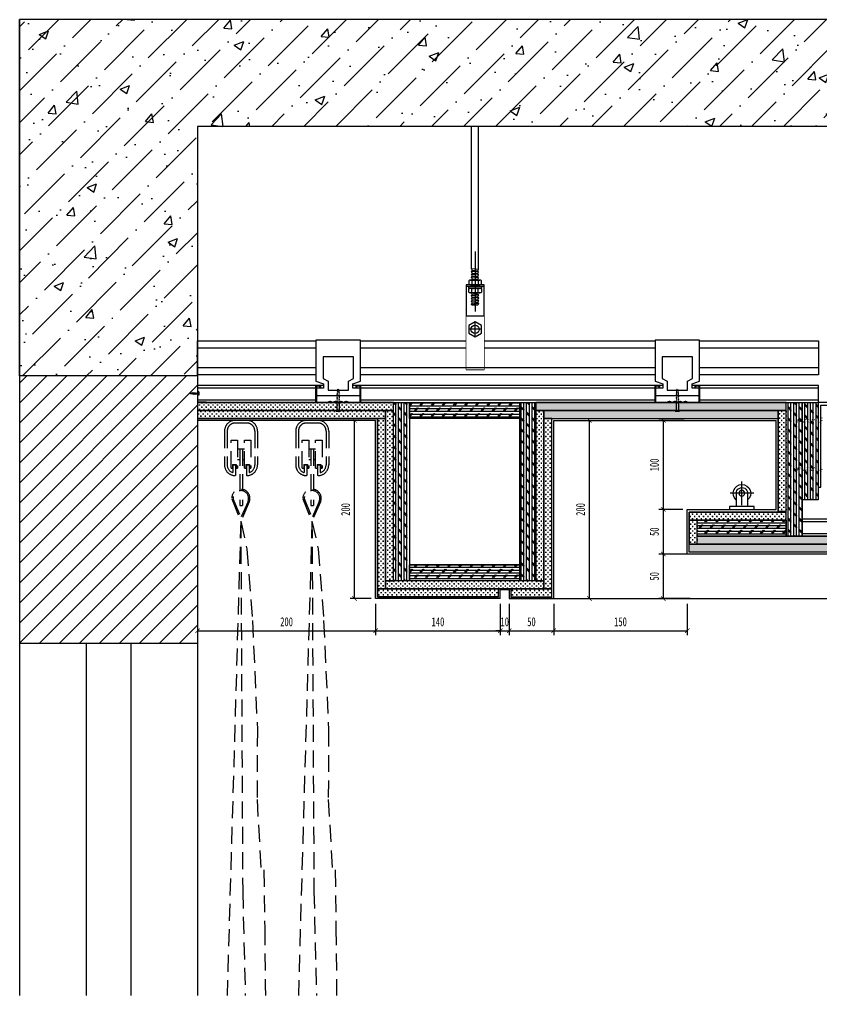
# Model space of a CAD drawing. Header units: millimetres. Extents: x 413534 to 445094, y -245300 to -235817.
# Drawn here: x 424399 to 425300, y -238680 to -237585 of the extents above; entities that cross this region are included whole.
import ezdxf

# ---------------------------------------------------------------- set-up
doc = ezdxf.new("R2010")
doc.units = ezdxf.units.MM
doc.header["$LTSCALE"] = 150
doc.header["$MEASUREMENT"] = 0
for name, pattern in [('ACAD_ISO07W100', [3, 0, -3]), ('CENTER', [50.8, 31.75, -6.35, 6.35, -6.35]), ('CENTER2', [28.575, 19.05, -3.175, 3.175, -3.175]), ('DASH', [0.35, 0.25, -0.1]), ('DASHED', [19.05, 12.7, -6.35])]:
    doc.linetypes.add(name, pattern=pattern)
doc.layers.get('Defpoints').update_dxf_attribs({"color": 6})
for name, color, linetype in [('D-节点填充', 250, 'Continuous'), ('D-造型细线', 146, 'Continuous'), ('E-楼板、墙体', 6, 'Continuous'), ('E-立面活动家具', 22, 'DASHED'), ('E-立面造型线', 3, 'Continuous'), ('E-顶面轮廓线', 4, 'Continuous')]:
    doc.layers.add(name, color=color, linetype=linetype)
doc.styles.add('DIM', font='', dxfattribs={"width": 0.7})
doc.styles.get('DIM').set_extended_font_data('SimSun')
doc.dimstyles.new('5', dxfattribs={"dimscale": 5, "dimtxt": 2, "dimasz": 1, "dimexe": 1, "dimexo": 1, "dimgap": 1, "dimtad": 1, "dimdec": 0, "dimzin": 0, "dimdsep": 46, "dimtxsty": 'DIM', "dimblk": 'ARCHTICK', "dimcen": 0, "dimclrd": 5, "dimclre": 5, "dimclrt": 35, "dimadec": 0, "dimazin": 0, "dimtfac": 0.5, "dimtdec": 0, "dimtix": 1, "dimtmove": 2, "dimatfit": 2, "dimldrblk": 'A', "dimfxl": 0, "dimtolj": 1, "dimtzin": 0, "dimlwd": -1, "dimlwe": -1, "dimarcsym": 0})

# ---------------------------------------------------------------- blocks, each defined once
blk = doc.blocks.new('*U34')
blk.add_lwpolyline([(0, 0), (697.3, 0), (697.3, 19), (0, 19)], close=True)
at = {"color": 251, "linetype": 'DASH', "ltscale": 25}
for points in [[(697.3, 16), (0, 16)], [(0, 3), (697.3, 3)]]:
    blk.add_lwpolyline(points, dxfattribs=at)
blk = doc.blocks.new('*U35')
at = {"color": 251, "linetype": 'DASH', "ltscale": 25}
for p, q in [((0, 30), (697.5, 30)), ((0, 8), (697.5, 8))]:
    blk.add_line(p, q, dxfattribs=at)
blk.add_lwpolyline([(0, 38), (697.5, 38), (697.5, 0), (0, 0)], close=True)
blk = doc.blocks.new('*U4')
at = {"layer": 'D-节点填充'}
h = blk.add_hatch(dxfattribs=at)
h.set_pattern_fill('CROSS,_O', color=256, scale=10)
h.set_pattern_definition([(0, (363.3426, 412.277), (2.5, 2.5), [1.25, -3.75]), (90, (363.9676, 411.652), (-2.5, 2.5), [1.25, -3.75])])
h.paths.add_polyline_path([(0, 9), (0, 0), (220, 0), (220, 9)])
blk.add_lwpolyline([(0, 9), (0, 0), (220, 0), (220, 9)], close=True)
blk = doc.blocks.new('*U5')
at = {"layer": 'D-节点填充'}
h = blk.add_hatch(dxfattribs=at)
h.set_pattern_fill('CROSS,_O', color=256, scale=10)
h.set_pattern_definition([(0, (354.3426, 412.277), (2.5, 2.5), [1.25, -3.75]), (90, (354.9676, 411.652), (-2.5, 2.5), [1.25, -3.75])])
h.paths.add_polyline_path([(0, 9), (0, 0), (211, 0), (211, 9)])
blk.add_lwpolyline([(0, 9), (0, 0), (211, 0), (211, 9)], close=True)
blk = doc.blocks.new('*U6')
at = {"layer": 'D-节点填充'}
h = blk.add_hatch(dxfattribs=at)
h.set_pattern_fill('CROSS,_O', color=256, scale=10)
h.set_pattern_definition([(0, (334.3464, 412.277), (2.5, 2.5), [1.25, -3.75]), (90, (334.9714, 411.652), (-2.5, 2.5), [1.25, -3.75])])
h.paths.add_polyline_path([(0, 9), (0, 0), (191, 0), (191, 9)])
blk.add_lwpolyline([(0, 9), (0, 0), (191, 0), (191, 9)], close=True)
blk = doc.blocks.new('LIGHT-A')
at = {"color": 146, "linetype": 'CENTER2'}
for p, q in [((17.3, 6.1), (17.3, 39.4)), ((0.6, 22.7), (33.9, 22.7))]:
    blk.add_line(p, q, dxfattribs=at)
at = {"color": 146}
for p, q in [((9.3, 22.7), (9.3, 4.2)), ((25.3, 22.8), (25.3, 4.2))]:
    blk.add_line(p, q, dxfattribs=at)
at = {"color": 44}
blk.add_lwpolyline([(34.7, 0), (0, 0), (0, 4.2), (34.7, 4.2)], close=True, dxfattribs=at)
blk.add_circle((17.3, 22.7), 4, dxfattribs=at)
blk.add_arc((17.3, 22.7), 12.3, 310.6978, 229.3019, dxfattribs=at)
at = {"color": 146}
blk.add_arc((17.3, 22.7), 8, 359.8237, 180, dxfattribs=at)
blk = doc.blocks.new('*U8')
at = {"layer": 'D-节点填充'}
h = blk.add_hatch(dxfattribs=at)
h.set_pattern_fill('CROSS,_O', color=256, scale=10)
h.set_pattern_definition([(0, (321.348, 412.277), (2.5, 2.5), [1.25, -3.75]), (90, (321.973, 411.652), (-2.5, 2.5), [1.25, -3.75])])
h.paths.add_polyline_path([(0, 9), (0, 0), (178, 0), (178, 9)])
blk.add_lwpolyline([(0, 9), (0, 0), (178, 0), (178, 9)], close=True)
blk = doc.blocks.new('*U9')
at = {"layer": 'D-节点填充'}
h = blk.add_hatch(dxfattribs=at)
h.set_pattern_fill('CROSS,_O', color=256, scale=10)
h.set_pattern_definition([(0, (279.348, 412.277), (2.5, 2.5), [1.25, -3.75]), (90, (279.973, 411.652), (-2.5, 2.5), [1.25, -3.75])])
h.paths.add_polyline_path([(0, 9), (0, 0), (136, 0), (136, 9)])
blk.add_lwpolyline([(0, 9), (0, 0), (136, 0), (136, 9)], close=True)
blk = doc.blocks.new('*U10')
at = {"layer": 'D-节点填充'}
h = blk.add_hatch(dxfattribs=at)
h.set_pattern_fill('CROSS,_O', color=256, scale=10)
h.set_pattern_definition([(0, (189.3464, 412.277), (2.5, 2.5), [1.25, -3.75]), (90, (189.9714, 411.652), (-2.5, 2.5), [1.25, -3.75])])
h.paths.add_polyline_path([(0, 9), (0, 0), (46, 0), (46, 9)])
blk.add_lwpolyline([(0, 9), (0, 0), (46, 0), (46, 9)], close=True)
blk = doc.blocks.new('*U11')
at = {"layer": 'D-节点填充'}
h = blk.add_hatch(dxfattribs=at)
h.set_pattern_fill('CROSS,_O', color=256, scale=10)
h.set_pattern_definition([(0, (406.3464, 412.277), (2.5, 2.5), [1.25, -3.75]), (90, (406.9714, 411.652), (-2.5, 2.5), [1.25, -3.75])])
h.paths.add_polyline_path([(0, 9), (0, 0), (263, 0), (263, 9)])
blk.add_lwpolyline([(0, 9), (0, 0), (263, 0), (263, 9)], close=True)
blk = doc.blocks.new('*U12')
at = {"layer": 'D-节点填充'}
h = blk.add_hatch(dxfattribs=at)
h.set_pattern_fill('CROSS,_O', color=256, scale=10)
h.set_pattern_definition([(0, (424.3464, 412.277), (2.5, 2.5), [1.25, -3.75]), (90, (424.9714, 411.652), (-2.5, 2.5), [1.25, -3.75])])
h.paths.add_polyline_path([(0, 9), (0, 0), (281, 0), (281, 9)])
blk.add_lwpolyline([(0, 9), (0, 0), (281, 0), (281, 9)], close=True)
blk = doc.blocks.new('*U13')
at = {"layer": 'D-节点填充'}
h = blk.add_hatch(dxfattribs=at)
h.set_pattern_fill('CROSS,_O', color=256, scale=10)
h.set_pattern_definition([(0, (256.3464, 412.277), (2.5, 2.5), [1.25, -3.75]), (90, (256.9714, 411.652), (-2.5, 2.5), [1.25, -3.75])])
h.paths.add_polyline_path([(0, 9), (0, 0), (113, 0), (113, 9)])
blk.add_lwpolyline([(0, 9), (0, 0), (113, 0), (113, 9)], close=True)
blk = doc.blocks.new('*U14')
at = {"layer": 'D-节点填充'}
h = blk.add_hatch(dxfattribs=at)
h.set_pattern_fill('CROSS,_O', color=256, scale=10)
h.set_pattern_definition([(0, (252.3464, 412.277), (2.5, 2.5), [1.25, -3.75]), (90, (252.9714, 411.652), (-2.5, 2.5), [1.25, -3.75])])
h.paths.add_polyline_path([(0, 9), (0, 0), (109, 0), (109, 9)])
blk.add_lwpolyline([(0, 9), (0, 0), (109, 0), (109, 9)], close=True)
blk = doc.blocks.new('*U15')
at = {"layer": 'D-节点填充'}
h = blk.add_hatch(dxfattribs=at)
h.set_pattern_fill('CROSS,_O', color=256, scale=10)
h.set_pattern_definition([(0, (170.3464, 412.277), (2.5, 2.5), [1.25, -3.75]), (90, (170.9714, 411.652), (-2.5, 2.5), [1.25, -3.75])])
h.paths.add_polyline_path([(0, 9), (0, 0), (27, 0), (27, 9)])
blk.add_lwpolyline([(0, 9), (0, 0), (27, 0), (27, 9)], close=True)
blk = doc.blocks.new('*U16')
at = {"layer": 'D-节点填充'}
h = blk.add_hatch(dxfattribs=at)
h.set_pattern_fill('CROSS,_O', color=256, scale=10)
h.set_pattern_definition([(0, (990.746, 412.277), (2.5, 2.5), [1.25, -3.75]), (90, (991.371, 411.652), (-2.5, 2.5), [1.25, -3.75])])
h.paths.add_polyline_path([(0, 9), (0, 0), (847.4, 0), (847.4, 9)])
blk.add_lwpolyline([(0, 9), (0, 0), (847.4, 0), (847.4, 9)], close=True)
blk = doc.blocks.new('*U17')
at = {"layer": 'D-节点填充'}
h = blk.add_hatch(dxfattribs=at)
h.set_pattern_fill('CROSS,_O', color=256, scale=10)
h.set_pattern_definition([(0, (981.6973, 412.277), (2.5, 2.5), [1.25, -3.75]), (90, (982.3223, 411.652), (-2.5, 2.5), [1.25, -3.75])])
h.paths.add_polyline_path([(0, 9), (0, 0), (838.4, 0), (838.4, 9)])
blk.add_lwpolyline([(0, 9), (0, 0), (838.4, 0), (838.4, 9)], close=True)
blk = doc.blocks.new('*U26')
at = {"layer": 'D-节点填充'}
h = blk.add_hatch(dxfattribs=at)
h.set_pattern_fill('CORK', color=256, scale=25)
h.set_pattern_definition([(360, (-4.772, 9), (8e-16, 3.125), []), (135, (-3.2095, 7.4375), (-6.25, -6.25), [4.4194, -4.4194]), (135, (-2.428, 7.4375), (-6.25, -6.25), [4.4194, -4.4194]), (135, (-1.647, 7.4375), (-6.25, -6.25), [4.4194, -4.4194])])
h.paths.add_polyline_path([(0, 18), (0, 0), (100, 0), (100, 18)])
blk.add_lwpolyline([(0, 18), (0, 0), (100, 0), (100, 18)], close=True)
blk = doc.blocks.new('*U27')
at = {"layer": 'D-节点填充'}
h = blk.add_hatch(dxfattribs=at)
h.set_pattern_fill('CORK', color=256, scale=25)
h.set_pattern_definition([(360, (44.9782, 9), (8e-16, 3.125), []), (135, (46.541, 7.4375), (-6.25, -6.25), [4.4194, -4.4194]), (135, (47.322, 7.4375), (-6.25, -6.25), [4.4194, -4.4194]), (135, (48.103, 7.4375), (-6.25, -6.25), [4.4194, -4.4194])])
h.paths.add_polyline_path([(0, 18), (0, 0), (149.8, 0), (149.8, 18)])
blk.add_lwpolyline([(0, 18), (0, 0), (149.8, 0), (149.8, 18)], close=True)
blk = doc.blocks.new('*U20')
at = {"linetype": 'ACAD_ISO07W100', "ltscale": 0.3}
for p, q in [((-25.5, 113), (-25.5, 288.5)), ((-17.5, 112.2), (-17.5, 288.5))]:
    blk.add_line(p, q, dxfattribs=at)
at = {"color": 251, "linetype": 'CENTER', "ltscale": 3}
blk.add_line((-21.5, 132.4), (-21.5, 64.8), dxfattribs=at)
for p, q in [((-17.5, 112.2), (-25.5, 113)), ((-24.7, 111.3), (-25.5, 113)), ((-25.5, 109.8), (-24.7, 111.3)), ((-17.5, 109), (-25.5, 109.8)), ((-24.7, 108.1), (-25.5, 109.8)), ((-24.7, 111.3), (-18.3, 110.7)), ((-18.3, 110.7), (-17.5, 112.2)), ((-17.5, 109), (-18.3, 110.7)), ((-28.7, 99.6), (-28.7, 95.6)), ((-26.9, 100.2), (-16.1, 100.2)), ((-25.5, 106.6), (-24.7, 108.1)), ((-17.5, 105.8), (-25.5, 106.6)), ((-24.7, 104.9), (-25.5, 106.6)), ((-25.5, 103.4), (-24.7, 104.9)), ((-17.5, 102.6), (-25.5, 103.4)), ((-24.7, 101.7), (-25.5, 103.4)), ((-25.5, 100.2), (-24.7, 101.7)), ((-25.1, 99.6), (-25.1, 95.6)), ((-24.7, 108.1), (-18.3, 107.5)), ((-24.7, 104.9), (-18.3, 104.3)), ((-24.7, 101.7), (-18.3, 101.1)), ((-18.3, 107.5), (-17.5, 109)), ((-17.5, 105.8), (-18.3, 107.5)), ((-18.3, 104.3), (-17.5, 105.8)), ((-17.5, 102.6), (-18.3, 104.3)), ((-18.3, 101.1), (-17.5, 102.6)), ((-17.9, 100.2), (-18.3, 101.1)), ((-17.9, 99.6), (-17.9, 95.6)), ((-14.3, 95.6), (-14.3, 99.6)), ((-30.7, 90), (-30.7, 92)), ((-12.3, 90), (-30.7, 90)), ((-28.7, 85.4), (-28.7, 89.4)), ((-26.8, 95), (-24.9, 95)), ((-25.1, 85.4), (-25.1, 89.4)), ((-24.9, 95), (-18.1, 95)), ((-18.1, 95), (-16.2, 95)), ((-17.9, 85.4), (-17.9, 89.4)), ((-14.3, 89.4), (-14.3, 85.4)), ((-12.3, 92), (-12.3, 90)), ((-26.9, 84.8), (-16.1, 84.8)), ((-25.5, 84.8), (-24.7, 83.3)), ((-24.7, 83.3), (-25.5, 81.6)), ((-17.5, 82.4), (-25.5, 81.6)), ((-25.5, 81.6), (-24.7, 80.1)), ((-24.7, 80.1), (-25.5, 78.4)), ((-17.5, 79.2), (-25.5, 78.4)), ((-25.5, 78.4), (-24.7, 76.9)), ((-24.7, 76.9), (-25.5, 75.2)), ((-24.7, 83.3), (-18.3, 83.9)), ((-24.7, 80.1), (-18.3, 80.7)), ((-24.7, 76.9), (-18.3, 77.5)), ((-17.9, 84.8), (-18.3, 83.9)), ((-18.3, 83.9), (-17.5, 82.4)), ((-17.5, 82.4), (-18.3, 80.7)), ((-18.3, 80.7), (-17.5, 79.2)), ((-17.5, 79.2), (-18.3, 77.5)), ((-18.3, 77.5), (-17.5, 76)), ((-17.5, 76), (-25.5, 75.2)), ((-25.5, 75.2), (-24.7, 73.7)), ((-24.7, 73.7), (-25.5, 72)), ((-17.5, 72.8), (-25.5, 72)), ((-25, 71), (-25.5, 72)), ((-18.1, 71), (-25, 71)), ((-24.7, 73.7), (-18.3, 74.3)), ((-18.3, 71.3), (-21.1, 71)), ((-17.5, 76), (-18.3, 74.3)), ((-18.3, 74.3), (-17.5, 72.8)), ((-18.3, 71.3), (-17.5, 72.8)), ((-18.3, 71.3), (-18.1, 71))]:
    blk.add_line(p, q)
blk.add_lwpolyline([(-3, 0), (-3, 92), (-40, 92), (-40, 95), (0, 95), (0, 0)], close=True)
at = {"color": 251, "linetype": 'ACAD_ISO07W100', "ltscale": 0.1}
for points in [[(-4, 75.2), (-4, 75.2), (-4, 73.8), (-4, 73.8), (-4, 71.1), (-2.1, 72.8), (5.2, 72.8), (5.2, 73), (6.4, 73.1), (6.8, 72.6), (7.6, 73), (8.8, 73.2), (9.1, 72.7), (10, 73.1), (11.1, 73.3), (11.5, 72.7), (12.3, 73.2), (13.5, 73.4), (13.9, 72.8), (14.7, 73.3), (15.9, 73.5), (16.3, 72.9), (17.1, 73.4), (18.3, 73.6), (18.7, 73), (19.5, 73.5), (20.7, 73.7), (21.1, 73.1), (21.9, 73.6), (23.1, 73.8), (23.4, 73.2), (24.2, 73.7), (26.7, 74.5), (25, 75.4), (24.6, 75.9), (23.8, 75.4), (22.7, 75.5), (22.3, 76), (21.5, 75.4), (20.4, 75.6), (20, 76), (19.2, 75.5), (18.1, 75.6), (17.7, 76.1), (16.9, 75.6), (15.8, 75.7), (15.4, 76.2), (14.6, 75.6), (13.5, 75.8), (13.1, 76.2), (12.2, 75.7), (11.2, 75.8), (10.8, 76.3), (9.9, 75.8), (8.9, 75.9), (8.5, 76.4), (7.6, 75.8), (6.6, 76.1), (5.4, 75.6), (4.4, 76.1), (-2.1, 76.1), (-4, 77.8)], [(-4, 21.2), (-4, 21.2), (-4, 19.8), (-4, 19.8), (-4, 17.2), (-2.1, 18.8), (5.2, 18.8), (5.2, 19), (6.4, 19.1), (6.8, 18.6), (7.6, 19.1), (8.8, 19.2), (9.1, 18.7), (10, 19.2), (11.1, 19.3), (11.5, 18.8), (12.3, 19.3), (13.5, 19.4), (13.9, 18.9), (14.7, 19.4), (15.9, 19.5), (16.3, 19), (17.1, 19.4), (18.3, 19.6), (18.7, 19.1), (19.5, 19.5), (20.7, 19.7), (21.1, 19.2), (21.9, 19.6), (23.1, 19.8), (23.4, 19.2), (24.2, 19.7), (26.7, 20.5), (25, 21.5), (24.6, 21.9), (23.8, 21.4), (22.7, 21.5), (22.3, 22), (21.5, 21.5), (20.4, 21.6), (20, 22.1), (19.2, 21.5), (18.1, 21.7), (17.7, 22.1), (16.9, 21.6), (15.8, 21.7), (15.4, 22.2), (14.6, 21.7), (13.5, 21.8), (13.1, 22.3), (12.2, 21.7), (11.2, 21.9), (10.8, 22.3), (9.9, 21.8), (8.9, 21.9), (8.5, 22.4), (7.6, 21.9), (6.6, 22.1), (5.4, 21.6), (4.4, 22.2), (-2.1, 22.2), (-4, 23.8)]]:
    blk.add_lwpolyline(points, close=True, dxfattribs=at)
for centre, radius, start, end in [((-26.9, 97.3), 2.91, 51.7885, 128.2115), ((-21.5, 89.5), 10.7, 70.3471, 109.6529), ((-16.1, 97.3), 2.91, 51.7885, 128.2115), ((-26.9, 97.9), 2.91, 231.7885, 308.2115), ((-26.9, 87.1), 2.91, 51.7885, 128.2115), ((-21.5, 105.7), 10.7, 250.3471, 289.6529), ((-21.5, 79.3), 10.7, 70.3471, 109.6529), ((-16.1, 97.9), 2.91, 231.7885, 308.2115), ((-16.1, 87.1), 2.91, 51.7885, 128.2115), ((-26.9, 87.7), 2.91, 231.7885, 308.2115), ((-21.5, 95.5), 10.7, 250.3471, 289.6529), ((-16.1, 87.7), 2.91, 231.7885, 308.2115)]:
    blk.add_arc(centre, radius, start, end)
blk = doc.blocks.new('*U28')
at = {"layer": 'D-节点填充'}
h = blk.add_hatch(dxfattribs=at)
h.set_pattern_fill('CORK', color=256, scale=25)
h.set_pattern_definition([(360, (4.3915, 9), (8e-16, 3.125), []), (135, (5.954, 7.4375), (-6.25, -6.25), [4.4194, -4.4194]), (135, (6.735, 7.4375), (-6.25, -6.25), [4.4194, -4.4194]), (135, (7.5165, 7.4375), (-6.25, -6.25), [4.4194, -4.4194])])
h.paths.add_polyline_path([(0, 18), (0, 0), (109.2, 0), (109.2, 18)])
blk.add_lwpolyline([(0, 18), (0, 0), (109.2, 0), (109.2, 18)], close=True)
blk = doc.blocks.new('*U30')
blk.add_lwpolyline([(0, 0), (720, 0), (720, 19), (0, 19)], close=True)
at = {"color": 251, "linetype": 'DASH', "ltscale": 25}
for points in [[(720, 16), (0, 16)], [(0, 3), (720, 3)]]:
    blk.add_lwpolyline(points, dxfattribs=at)
blk = doc.blocks.new('*U32')
at = {"layer": 'D-节点填充'}
h = blk.add_hatch(dxfattribs=at)
h.set_pattern_fill('CORK', color=256, scale=25)
h.set_pattern_definition([(360, (95.228, 9), (8e-16, 3.125), []), (135, (96.7905, 7.4375), (-6.25, -6.25), [4.4194, -4.4194]), (135, (97.572, 7.4375), (-6.25, -6.25), [4.4194, -4.4194]), (135, (98.353, 7.4375), (-6.25, -6.25), [4.4194, -4.4194])])
h.paths.add_polyline_path([(0, 18), (0, 0), (200, 0), (200, 18)])
blk.add_lwpolyline([(0, 18), (0, 0), (200, 0), (200, 18)], close=True)
blk = doc.blocks.new('*U33')
at = {"layer": 'D-节点填充'}
h = blk.add_hatch(dxfattribs=at)
h.set_pattern_fill('CORK', color=256, scale=25)
h.set_pattern_definition([(360, (19.2297, 9), (8e-16, 3.125), []), (135, (20.792, 7.4375), (-6.25, -6.25), [4.4194, -4.4194]), (135, (21.5735, 7.4375), (-6.25, -6.25), [4.4194, -4.4194]), (135, (22.355, 7.4375), (-6.25, -6.25), [4.4194, -4.4194])])
h.paths.add_polyline_path([(0, 18), (0, 0), (124, 0), (124, 18)])
blk.add_lwpolyline([(0, 18), (0, 0), (124, 0), (124, 18)], close=True)
blk = doc.blocks.new('A$C2A732D7B')
blk.add_wipeout([(25, 10), (25, 29), (20, 29), (20, 26), (16.5, 26), (16.5, 31), (25, 34), (25, 80), (-25, 80), (-25, 34), (-16.5, 31), (-16.5, 26), (-20, 26), (-20, 29), (-25, 29), (-25, 10), (-12, 10), (-9, 11), (-6, 10), (-3, 11), (0, 10), (3, 11), (6, 10), (9, 11), (12, 10)])
for points in [[(-25, 80), (-25, 34), (-16.5, 31), (-16.5, 26), (-24.5, 26), (-24.5, 18), (24.5, 18), (24.5, 26), (16.5, 26), (16.5, 31), (25, 34), (25, 80)], [(20.5, 26), (20, 26), (20, 29), (25, 29), (25, 10), (12, 10), (9, 11), (6, 10), (3, 11), (0, 10), (-3, 11), (-6, 10), (-9, 11), (-12, 10), (-25, 10), (-25, 29), (-20, 29), (-20, 26), (-20.5, 26), (-20.5, 28.5), (-24.5, 28.5), (-24.5, 10.5), (-12.1, 10.5), (-9, 11.5), (-6, 10.5), (-3, 11.5), (0, 10.5), (3, 11.5), (6, 10.5), (9, 11.5), (12.1, 10.5), (24.5, 10.5), (24.5, 28.5), (20.5, 28.5)]]:
    blk.add_lwpolyline(points, close=True)
at = {"color": 251}
blk.add_lwpolyline([(-17, 61.3), (-17, 36.9), (-11.5, 33.9), (-11.5, 24), (11.5, 24), (11.5, 33.9), (17, 36.9), (17, 61.3)], close=True, dxfattribs=at)
at = {"color": 251, "ltscale": 0.1}
blk.add_lwpolyline([(-1.2, 17.5), (-0.7, 18.4), (-1.1, 19.1), (-0.7, 20), (-0.9, 20.6), (-0.6, 21.5), (-0.8, 22.2), (-0.5, 23), (-0.7, 23.7), (0, 25), (0.6, 24.2), (0.5, 23.4), (0.7, 22.7), (0.6, 21.9), (0.9, 21.3), (0.7, 20.5), (1, 19.9), (0.7, 19), (1.2, 18.3), (0.8, 17.3), (1.2, 16.7), (0.9, 15.7), (1.2, 15), (0.8, 14), (1.2, 13.3), (0.8, 12.4), (1.2, 11.7), (0.8, 10.7), (1.2, 10), (0.8, 9.1), (1.2, 8.3), (1.2, 1.4), (2.5, 0), (-2.5, 0), (-1.2, 1.4), (-1.2, 9.1), (-1.2, 9.1), (-0.8, 10.1), (-1.2, 10.8), (-0.8, 11.8), (-1.2, 12.5), (-0.8, 13.4), (-1.2, 14.1), (-0.8, 15.1), (-1.2, 15.8), (-0.7, 16.8)], close=True, dxfattribs=at)
blk = doc.blocks.new('*U36')
at = {"ltscale": 0.3}
for p, q in [((-4, 111), (-4, 270.6)), ((4, 110.2), (4, 270.6))]:
    blk.add_line(p, q, dxfattribs=at)
for p, q in [((4, 110.2), (-4, 111)), ((4, 107), (-4, 107.8)), ((4, 103.8), (-4, 104.6)), ((4, 100.6), (-4, 101.4)), ((-3.2, 109.3), (3.2, 108.7)), ((-3.2, 106.1), (3.2, 105.5)), ((-3.2, 102.9), (3.2, 102.3)), ((-3.2, 99.7), (3.2, 99.1)), ((10, 91), (-10, 91)), ((-3.6, 97.6), (-3.6, 93.6)), ((-3.6, 84.4), (-3.6, 88.4)), ((3.6, 97.6), (3.6, 93.6)), ((3.6, 84.4), (3.6, 88.4)), ((4, 81.4), (-4, 80.6)), ((4, 78.2), (-4, 77.4)), ((-3.2, 82.3), (3.2, 82.9)), ((-3.2, 79.1), (3.2, 79.7)), ((4, 75), (-4, 74.2)), ((4, 71.8), (-4, 71)), ((3.2, 70), (-3.5, 70)), ((-3.2, 75.9), (3.2, 76.5)), ((-3.2, 72.7), (3.2, 73.3))]:
    blk.add_line(p, q)
for points in [[(-4, 98.2), (-3.2, 99.7), (-4, 101.4), (-3.2, 102.9), (-4, 104.6), (-3.2, 106.1), (-4, 107.8), (-3.2, 109.3), (-4, 111)], [(3.6, 98.2), (3.2, 99.1), (4, 100.6), (3.2, 102.3), (4, 103.8), (3.2, 105.5), (4, 107), (3.2, 108.7), (4, 110.2)], [(7.2, 91), (7.2, 89), (-7.2, 89), (-7.2, 91)], [(-3.5, 70), (-4, 71), (-3.2, 72.7), (-4, 74.2), (-3.2, 75.9), (-4, 77.4), (-3.2, 79.1), (-4, 80.6), (-3.2, 82.3), (-4, 83.8)], [(3.6, 83.8), (3.2, 82.9), (4, 81.4), (3.2, 79.7), (4, 78.2), (3.2, 76.5), (4, 75), (3.2, 73.3), (4, 71.8), (3.2, 70)]]:
    blk.add_lwpolyline(points)
blk.add_lwpolyline([(10, -2), (10, 93), (-10, 93), (-10, -2)], close=True)
for points in [[(3.6, 98.2), (-4, 98.2), (-5.4, 98.2, 0.22641), (-7.2, 97.5), (-7.2, 93.7, 0.193582), (-5.3, 93), (-3.4, 93), (3.4, 93), (5.3, 93, 0.201578), (7.2, 93.7), (7.2, 97.5, 0.203722), (5.4, 98.2)], [(3.6, 83.8), (-4, 83.8), (-5.4, 83.8, -0.22641), (-7.2, 84.5), (-7.2, 88.3, -0.193582), (-5.3, 89), (-3.4, 89), (3.4, 89), (5.3, 89, -0.201578), (7.2, 88.3), (7.2, 84.5, -0.203722), (5.4, 83.8)]]:
    blk.add_lwpolyline(points, format="xyb", close=True)
for points in [[(-5.3, 98.2, -0.219294), (-3.6, 97.6, -0.173205), (3.6, 97.6, -0.102242), (5.3, 98.2)], [(-5.3, 93, 0.219294), (-3.6, 93.6, 0.173205), (3.6, 93.6, 0.102242), (5.3, 93)], [(-5.3, 89, -0.219294), (-3.6, 88.4, -0.173205), (3.6, 88.4, -0.102242), (5.3, 89)], [(-5.3, 83.8, 0.219294), (-3.6, 84.4, 0.173205), (3.6, 84.4, 0.102242), (5.3, 83.8)]]:
    blk.add_lwpolyline(points, format="xyb")
blk.add_wipeout([(-10, 58), (10, 58), (10, -2), (-10, -2)])
at = {"color": 251, "linetype": 'CENTER', "ltscale": 3}
for p, q in [((0, 130.4), (0, 62.8)), ((0, 35.6), (0, 50.4)), ((7.4, 43), (-7.4, 43))]:
    blk.add_line(p, q, dxfattribs=at)
blk.add_line((-10, 58), (10, 58))
at = {"color": 251, "linetype": 'DASH', "ltscale": 15}
blk.add_line((-10, 0), (10, 0), dxfattribs=at)
blk.add_lwpolyline([(0, 51.3), (-7.2, 47.1), (-7.2, 38.8), (0, 34.6), (7.2, 38.8), (7.2, 47.1)], close=True)
blk.add_circle((0, 42.9), 4.62)
blk = doc.blocks.new('QBLOCK2009062415473686')
at = {"color": 251}
for p, q in [((-1.7, 1.6), (-1.4, 1.8)), ((-1.7, 1.6), (-1.4, 1.8)), ((-1.7, 1.6), (-1.4, 1.4)), ((-1.7, 1.6), (-1.4, 1.4)), ((-1.5, 3.5), (-1.2, 3.7)), ((-1.5, 3.5), (-1.2, 3.3)), ((-1.4, 1.4), (1.3, 2.3)), ((-1.4, -0.7), (1.3, 0.2)), ((-1.2, 3.3), (1, 4)), ((-1.1, 5.5), (-0.9, 5.7)), ((-1.1, 5.5), (-0.9, 5.3)), ((-1, 2.6), (-0.9, 3.4)), ((-1, 1.8), (-1, 2.6)), ((-1, -0.2), (-1, 1.5)), ((-0.9, 5.3), (0.7, 5.8)), ((-0.8, 3.8), (-0.6, 5.4)), ((-0.7, 7.5), (-0.5, 7.7)), ((-0.7, 7.5), (-0.5, 7.3)), ((-0.6, 5.8), (-0.4, 7.3)), ((-0.5, 7.3), (0.4, 7.6)), ((-0.3, 7.7), (-0.1, 9.8)), ((0.2, 7.9), (-0.1, 9.8)), ((0.4, 6.1), (0.2, 7.5)), ((0.7, 7.7), (0.4, 8)), ((0.7, 7.7), (0.4, 7.6)), ((0.6, 4.3), (0.4, 5.7)), ((1, 5.9), (0.7, 6.2)), ((1, 5.9), (0.7, 5.8)), ((0.8, 2.6), (0.7, 3.9)), ((0.8, 2.6), (0.8, 2.4)), ((0.8, 2.1), (0.8, 0.5)), ((0.8, 0.1), (0.8, -1.6)), ((1.3, 4.2), (1, 4.4)), ((1.3, 4.2), (1, 4)), ((1.5, 2.4), (1.3, 2.7)), ((1.5, 2.4), (1.3, 2.7)), ((1.5, 2.4), (1.3, 2.3)), ((1.5, 2.4), (1.3, 2.3)), ((1.5, 0.3), (1.3, 0.6)), ((1.5, 0.3), (1.3, 0.2)), ((-3.4, -9.8), (-3.4, -9)), ((3.4, -9), (-3.4, -9)), ((3.4, -9.8), (-3.4, -9.8)), ((-1.7, -0.5), (-1.4, -0.3)), ((-1.7, -0.5), (-1.4, -0.7)), ((-1.7, -2.5), (-1.4, -2.4)), ((-1.7, -2.5), (-1.4, -2.4)), ((-1.7, -2.5), (-1.4, -2.8)), ((-1.7, -2.5), (-1.4, -2.8)), ((-1.7, -4.6), (-1.4, -4.5)), ((-1.7, -4.6), (-1.4, -4.9)), ((-1.4, -2.8), (1.3, -1.9)), ((-1.4, -2.8), (1.3, -1.9)), ((-1.4, -4.9), (1.3, -4)), ((-1, -2.2), (-1, -0.6)), ((-1, -4.3), (-1, -2.6)), ((-0.9, -5.4), (-1, -4.7)), ((0.8, -1.4), (0.8, -1.6)), ((0.8, -2), (0.8, -3.7)), ((0.8, -4.1), (0.9, -5.4)), ((1.5, -1.7), (1.3, -1.5)), ((1.5, -1.7), (1.3, -1.5)), ((1.5, -1.7), (1.3, -1.9)), ((1.5, -1.7), (1.3, -1.9)), ((1.5, -3.8), (1.3, -3.6)), ((1.5, -3.8), (1.3, -4)), ((3.4, -9.8), (3.4, -9))]:
    blk.add_line(p, q, dxfattribs=at)
for centre, start, end in [((-4.8, -5.3), 291.3837, 359.0609), ((4.8, -5.3), 180.9392, 248.6164)]:
    blk.add_arc(centre, 3.94, start, end, dxfattribs=at)
blk = doc.blocks.new('_ARCHTICK')
at = {"color": 0, "linetype": 'ByBlock', "const_width": 0.15}
blk.add_lwpolyline([(-0.5, -0.5), (0.5, 0.5)], dxfattribs=at)
blk = doc.blocks.new('*D55')
at = {"color": 5}
for p, q in [((424598.8, -238240.5), (424598.8, -238275.5)), ((424798.8, -238240.5), (424798.8, -238275.5)), ((424598.8, -238270.5), (424798.8, -238270.5))]:
    blk.add_line(p, q, dxfattribs=at)
at = {"layer": 'Defpoints', "color": 0}
for p in [(424598.8, -238183, 0), (424798.8, -238183), (424798.8, -238270.5)]:
    blk.add_point(p, dxfattribs=at)
at = {"color": 5, "xscale": 5, "yscale": 5, "zscale": 5, "rotation": 180}
blk.add_blockref('_ARCHTICK', (424598.8, -238270.5), dxfattribs=at)
at = {"color": 5, "xscale": 5, "yscale": 5, "zscale": 5}
blk.add_blockref('_ARCHTICK', (424798.8, -238270.5), dxfattribs=at)
at = {"color": 35, "insert": (424698.8, -238260.5), "char_height": 10, "attachment_point": 5, "style": 'DIM'}
blk.add_mtext('\\A1;200', dxfattribs=at)
blk = doc.blocks.new('A')
at = {"color": 1}
for p, q in [((-0.37, 0), (-2.13, 0)), ((-1.44, 1.15), (-1.09, 1.44)), ((-1.44, 1.15), (-0.37, 0)), ((-1.44, -1.15), (-0.37, 0)), ((-1.09, 1.44), (0, 0)), ((-1.09, -1.44), (0, 0)), ((-1.44, -1.15), (-1.09, -1.44))]:
    blk.add_line(p, q, dxfattribs=at)
for points in [[(-1.44, 1.15), (-1.09, 1.44), (-0.37, 0), (0, 0)], [(-1.44, -1.15), (-1.09, -1.44), (-0.37, 0), (0, 0)]]:
    blk.add_solid(points, dxfattribs=at)
blk = doc.blocks.new('*D56')
at = {"color": 5}
for p, q in [((424798.8, -238240.5), (424798.8, -238275.5)), ((424938.8, -238240.5), (424938.8, -238275.5)), ((424798.8, -238270.5), (424938.8, -238270.5))]:
    blk.add_line(p, q, dxfattribs=at)
at = {"layer": 'Defpoints', "color": 0}
for p in [(424798.8, -238183), (424938.8, -238234.4), (424938.8, -238270.5)]:
    blk.add_point(p, dxfattribs=at)
at = {"color": 5, "xscale": 5, "yscale": 5, "zscale": 5, "rotation": 180}
blk.add_blockref('_ARCHTICK', (424798.8, -238270.5), dxfattribs=at)
at = {"color": 5, "xscale": 5, "yscale": 5, "zscale": 5}
blk.add_blockref('_ARCHTICK', (424938.8, -238270.5), dxfattribs=at)
at = {"color": 35, "insert": (424868.8, -238260.5), "char_height": 10, "attachment_point": 5, "style": 'DIM'}
blk.add_mtext('\\A1;140', dxfattribs=at)
blk = doc.blocks.new('*D57')
at = {"color": 5}
for p, q in [((424938.8, -238240.5), (424938.8, -238275.5)), ((424948.8, -238240.5), (424948.8, -238275.5)), ((424938.8, -238270.5), (424933.8, -238270.5)), ((424938.8, -238270.5), (424948.8, -238270.5)), ((424948.8, -238270.5), (424953.8, -238270.5))]:
    blk.add_line(p, q, dxfattribs=at)
at = {"layer": 'Defpoints', "color": 0}
for p in [(424938.8, -238234.4), (424948.8, -238234.4), (424948.8, -238270.5)]:
    blk.add_point(p, dxfattribs=at)
at = {"color": 5, "xscale": 5, "yscale": 5, "zscale": 5}
blk.add_blockref('_ARCHTICK', (424938.8, -238270.5), dxfattribs=at)
at = {"color": 5, "xscale": 5, "yscale": 5, "zscale": 5, "rotation": 180}
blk.add_blockref('_ARCHTICK', (424948.8, -238270.5), dxfattribs=at)
at = {"color": 35, "insert": (424943.8, -238260.5), "char_height": 10, "attachment_point": 5, "style": 'DIM'}
blk.add_mtext('\\A1;10', dxfattribs=at)
blk = doc.blocks.new('*D58')
at = {"color": 5}
for p, q in [((424948.8, -238240.5), (424948.8, -238275.5)), ((424998.8, -238240.5), (424998.8, -238275.5)), ((424948.8, -238270.5), (424998.8, -238270.5))]:
    blk.add_line(p, q, dxfattribs=at)
at = {"layer": 'Defpoints', "color": 0}
for p in [(424948.8, -238234.4), (424998.8, -238234.4), (424998.8, -238270.5)]:
    blk.add_point(p, dxfattribs=at)
at = {"color": 5, "xscale": 5, "yscale": 5, "zscale": 5, "rotation": 180}
blk.add_blockref('_ARCHTICK', (424948.8, -238270.5), dxfattribs=at)
at = {"color": 5, "xscale": 5, "yscale": 5, "zscale": 5}
blk.add_blockref('_ARCHTICK', (424998.8, -238270.5), dxfattribs=at)
at = {"color": 35, "insert": (424973.8, -238260.5), "char_height": 10, "attachment_point": 5, "style": 'DIM'}
blk.add_mtext('\\A1;50', dxfattribs=at)
blk = doc.blocks.new('*D59')
at = {"color": 5}
for p, q in [((424998.8, -238240.5), (424998.8, -238275.5)), ((425148.8, -238240.5), (425148.8, -238275.5)), ((424998.8, -238270.5), (425148.8, -238270.5))]:
    blk.add_line(p, q, dxfattribs=at)
at = {"layer": 'Defpoints', "color": 0}
for p in [(425148.8, -238184.4, 0), (424998.8, -238234.4), (425148.8, -238270.5)]:
    blk.add_point(p, dxfattribs=at)
at = {"color": 5, "xscale": 5, "yscale": 5, "zscale": 5, "rotation": 180}
blk.add_blockref('_ARCHTICK', (424998.8, -238270.5), dxfattribs=at)
at = {"color": 5, "xscale": 5, "yscale": 5, "zscale": 5}
blk.add_blockref('_ARCHTICK', (425148.8, -238270.5), dxfattribs=at)
at = {"color": 35, "insert": (425073.8, -238260.5), "char_height": 10, "attachment_point": 5, "style": 'DIM'}
blk.add_mtext('\\A1;150', dxfattribs=at)
blk = doc.blocks.new('*D60')
at = {"color": 5}
for p, q in [((424793.8, -238034.4), (424770.1, -238034.4)), ((424775.1, -238234.4), (424775.1, -238034.4)), ((424793.8, -238234.4), (424770.1, -238234.4))]:
    blk.add_line(p, q, dxfattribs=at)
at = {"layer": 'Defpoints', "color": 0}
for p in [(424775.1, -238034.4), (424798.8, -238034.4), (424798.8, -238234.4)]:
    blk.add_point(p, dxfattribs=at)
at = {"color": 5, "xscale": 5, "yscale": 5, "zscale": 5}
for p, rotation in [((424775.1, -238034.4), 90), ((424775.1, -238234.4), 270)]:
    blk.add_blockref('_ARCHTICK', p, dxfattribs=dict(at, rotation=rotation))
at = {"color": 35, "insert": (424765.1, -238134.4), "char_height": 10, "attachment_point": 5, "rotation": 90, "style": 'DIM'}
blk.add_mtext('\\A1;200', dxfattribs=at)
blk = doc.blocks.new('*D61')
at = {"color": 5}
for p, q in [((425008.9, -238034.4), (425043.9, -238034.4)), ((425038.9, -238234.4), (425038.9, -238034.4)), ((425008.9, -238234.4), (425043.9, -238234.4))]:
    blk.add_line(p, q, dxfattribs=at)
at = {"layer": 'Defpoints', "color": 0}
for p in [(424998.8, -238034.4, 0), (425038.9, -238034.4), (424998.8, -238234.4)]:
    blk.add_point(p, dxfattribs=at)
at = {"color": 5, "xscale": 5, "yscale": 5, "zscale": 5}
for p, rotation in [((425038.9, -238034.4), 90), ((425038.9, -238234.4), 270)]:
    blk.add_blockref('_ARCHTICK', p, dxfattribs=dict(at, rotation=rotation))
at = {"color": 35, "insert": (425028.9, -238134.4), "char_height": 10, "attachment_point": 5, "rotation": 90, "style": 'DIM'}
blk.add_mtext('\\A1;200', dxfattribs=at)
blk = doc.blocks.new('*D62')
at = {"color": 5}
for p, q in [((425151.9, -238184.4), (425116.9, -238184.4)), ((425121.9, -238234.4), (425121.9, -238184.4)), ((425151.9, -238234.4), (425116.9, -238234.4))]:
    blk.add_line(p, q, dxfattribs=at)
at = {"layer": 'Defpoints', "color": 0}
for p in [(425121.9, -238184.4), (425178.4, -238184.4), (425178.4, -238234.4, 0)]:
    blk.add_point(p, dxfattribs=at)
at = {"color": 5, "xscale": 5, "yscale": 5, "zscale": 5}
for p, rotation in [((425121.9, -238184.4), 90), ((425121.9, -238234.4), 270)]:
    blk.add_blockref('_ARCHTICK', p, dxfattribs=dict(at, rotation=rotation))
at = {"color": 35, "insert": (425111.9, -238209.4), "char_height": 10, "attachment_point": 5, "rotation": 90, "style": 'DIM'}
blk.add_mtext('\\A1;50', dxfattribs=at)
blk = doc.blocks.new('*D63')
at = {"color": 5}
for p, q in [((425143.8, -238134.4), (425116.9, -238134.4)), ((425121.9, -238184.4), (425121.9, -238134.4)), ((425151.9, -238184.4), (425116.9, -238184.4))]:
    blk.add_line(p, q, dxfattribs=at)
at = {"layer": 'Defpoints', "color": 0}
for p in [(425121.9, -238134.4), (425148.8, -238134.4, 0), (425178.4, -238184.4)]:
    blk.add_point(p, dxfattribs=at)
at = {"color": 5, "xscale": 5, "yscale": 5, "zscale": 5}
for p, rotation in [((425121.9, -238134.4), 90), ((425121.9, -238184.4), 270)]:
    blk.add_blockref('_ARCHTICK', p, dxfattribs=dict(at, rotation=rotation))
at = {"color": 35, "insert": (425111.9, -238159.4), "char_height": 10, "attachment_point": 5, "rotation": 90, "style": 'DIM'}
blk.add_mtext('\\A1;50', dxfattribs=at)
blk = doc.blocks.new('*D64')
at = {"color": 5}
for p, q in [((425145.4, -238034.4), (425116.9, -238034.4)), ((425121.9, -238134.4), (425121.9, -238034.4)), ((425143.8, -238134.4), (425116.9, -238134.4))]:
    blk.add_line(p, q, dxfattribs=at)
at = {"layer": 'Defpoints', "color": 0}
for p in [(425121.9, -238034.4), (425150.4, -238034.4, 0), (425148.8, -238134.4, 0)]:
    blk.add_point(p, dxfattribs=at)
at = {"color": 5, "xscale": 5, "yscale": 5, "zscale": 5}
for p, rotation in [((425121.9, -238034.4), 90), ((425121.9, -238134.4), 270)]:
    blk.add_blockref('_ARCHTICK', p, dxfattribs=dict(at, rotation=rotation))
at = {"color": 35, "insert": (425111.9, -238084.4), "char_height": 10, "attachment_point": 5, "rotation": 90, "style": 'DIM'}
blk.add_mtext('\\A1;100', dxfattribs=at)

msp = doc.modelspace()

# ---------------------------------------------------------------- hatches: boundary and pattern name
at = {"layer": 'D-节点填充'}
h = msp.add_hatch(dxfattribs=at)
h.set_pattern_fill('ANSI36', color=256, scale=8, style=0)
h.set_pattern_definition([(45, (424166.298, -238004.892), (13.4704, 49.3914), [63.5, -12.7, 0, -12.7])])
h.paths.add_polyline_path([(425998.8, -237704.6), (425998.8, -237584.6), (424398.8, -237584.6), (424398.8, -237644.5), (424398.8, -237668.4), (424398.8, -237984.6), (424598.8, -237984.6), (424598.8, -237704.6)])
h = msp.add_hatch(dxfattribs=at)
h.set_pattern_fill('AR-CONC', color=256, scale=0.6, style=0)
h.set_pattern_definition([(50, (424166.3, -238004.89), (109.311, -9.5635), [11.43, -125.73]), (355, (424166.3, -238004.89), (-21.146, 114.634), [9.144, -100.584]), (100.451, (424175.41, -238005.69), (88.1655, 105.07), [9.714, -106.854]), (46.184, (424166.3, -237974.41), (162.647, -25.225), [17.145, -188.595]), (96.636, (424179.85, -237976.51), (142.443, 148.455), [14.571, -160.281]), (351.184, (424166.3, -237974.41), (142.443, 148.455), [13.716, -150.876]), (21, (424181.54, -237982.03), (90.969, -61.3593), [11.43, -125.73]), (326, (424181.54, -237982.03), (37.081, 110.513), [9.144, -100.584]), (71.4514, (424189.12, -237987.14), (128.05, 49.154), [9.714, -106.854]), (37.5, (424166.3, -238004.89), (1.8532, 50.733), [0, -99.3648, 0, -102.108, 0, -100.965]), (7.5, (424166.3, -238004.89), (40.0918, 60.1083), [0, -58.2168, 0, -97.0788, 0, -38.481]), (327.5, (424132.313, -238004.89), (81.3544, -3.43725), [0, -38.1, 0, -118.872, 0, -157.734]), (317.5, (424117.07, -238004.89), (88.8775, 15.256), [0, -49.53, 0, -78.9432, 0, -112.014])])
h.paths.add_polyline_path([(425998.8, -237704.6), (425998.8, -237584.6), (424398.8, -237584.6), (424398.8, -237644.5), (424398.8, -237668.4), (424398.8, -237984.6), (424598.8, -237984.6), (424598.8, -237704.6)])
at = {"layer": 'D-节点填充', "ltscale": 0.15}
h = msp.add_hatch(dxfattribs=at)
h.set_pattern_fill('ANSI31', color=256, scale=5, style=0)
h.set_pattern_definition([(45, (424398.84, -238284.555), (-11.2253, 11.2253), [])])
h.paths.add_polyline_path([(424598.8, -237984.6), (424598.8, -238284.6), (424398.8, -238284.6), (424398.8, -237984.6)])

# ---------------------------------------------------------------- linework, layer by layer
at = {"layer": 'D-造型细线'}
for p, q in [((424978.8, -238214.4, 0), (424978.8, -238014.4, 0)), ((424978.8, -238014.4, 0), (425259.8, -238014.4, 0)), ((425259.8, -238145.4, 0), (425259.8, -238014.4, 0)), ((424978.8, -238023.4, 0), (425259.8, -238023.4, 0)), ((424987.8, -238223.4, 0), (424987.8, -238023.4, 0)), ((425250.8, -238136.4, 0), (425250.8, -238023.4, 0)), ((424987.8, -238032.4, 0), (425250.8, -238032.4, 0)), ((424996.8, -238232.4, 0), (424996.8, -238032.4, 0)), ((425150.8, -238182.4, 0), (425150.8, -238137.4)), ((425150.8, -238137.4), (425259.8, -238137.4)), ((425151.2, -238146.4, 0), (425260.2, -238146.4, 0)), ((425159.8, -238173.4, 0), (425159.8, -238146.4)), ((425998.8, -238164.4), (425159.8, -238164.4)), ((425998.8, -238173.4), (425150.8, -238173.4)), ((425998.8, -238182.4), (425150.8, -238182.4)), ((424987.8, -238214.4, 0), (424809.8, -238214.4, 0)), ((424996.8, -238223.4, 0), (424800.8, -238223.4, 0)), ((424950.8, -238223.4, 0), (424950.8, -238232.4, 0)), ((424936.8, -238232.4), (424800.8, -238232.4)), ((424950.8, -238232.4, 0), (424996.8, -238232.4, 0))]:
    msp.add_line(p, q, dxfattribs=at)
at = {"layer": 'D-造型细线', "color": 8, "const_width": 1, "elevation": 0}
msp.add_lwpolyline([(424608.7, -237994.7), (424598.7, -237994.7), (424598.7, -238013.7), (424608.7, -238013.7)], dxfattribs=at)
at = {"layer": 'D-造型细线'}
for points in [[(424818.8, -238214.4), (424818.8, -238014.4), (424598.8, -238014.4)], [(424809.8, -238223.4), (424809.8, -238023.4), (424598.8, -238023.4)], [(424800.8, -238232.4), (424800.8, -238032.4), (424598.8, -238032.4)]]:
    msp.add_lwpolyline(points, dxfattribs=at)
at = {"layer": 'D-造型细线', "elevation": 0}
msp.add_lwpolyline([(424936.8, -238232.4), (424936.8, -238223.4)], dxfattribs=at)
at = {"layer": 'E-楼板、墙体'}
for p, q in [((425998.8, -237584.6, 0), (424398.8, -237584.6, 0)), ((424398.8, -237584.6, 0), (424398.8, -238284.6, 0)), ((425998.8, -237704.6), (424598.8, -237704.6)), ((424598.8, -237704.6, 0), (424598.8, -238284.6, 0)), ((424398.8, -238284.6, 0), (424598.8, -238284.6, 0))]:
    msp.add_line(p, q, dxfattribs=at)
at = {"layer": 'E-楼板、墙体', "elevation": 0}
msp.add_lwpolyline([(424598.8, -237704.6), (424598.8, -237984.6), (424398.8, -237984.6), (424398.8, -237584.6)], dxfattribs=at)
at = {"layer": 'E-立面活动家具', "color": 251, "linetype": 'DASHED', "ltscale": 0.01}
for p, q in [((424654.1, -238034.4), (424641.1, -238034.4)), ((424654.1, -238037.4), (424641.1, -238037.4)), ((424734.1, -238034.4), (424721.1, -238034.4)), ((424734.1, -238037.4), (424721.1, -238037.4)), ((424629.1, -238046.4), (424629.1, -238084.4)), ((424632.1, -238046.4), (424632.1, -238084.4)), ((424663.1, -238046.4), (424663.1, -238084.4)), ((424666.1, -238046.4), (424666.1, -238084.4)), ((424709.1, -238046.4), (424709.1, -238084.4)), ((424712.1, -238046.4), (424712.1, -238084.4)), ((424743.1, -238046.4), (424743.1, -238084.4)), ((424746.1, -238046.4), (424746.1, -238084.4)), ((424636.4, -238088.2), (424636.4, -238056.5)), ((424636.4, -238056.5), (424643.8, -238056.5)), ((424643.8, -238056.5), (424643.8, -238088.2)), ((424651.4, -238088.2), (424651.4, -238056.5)), ((424651.4, -238056.5), (424658.8, -238056.5)), ((424658.8, -238056.5), (424658.8, -238088.2)), ((424716.4, -238088.2), (424716.4, -238056.5)), ((424716.4, -238056.5), (424723.8, -238056.5)), ((424723.8, -238056.5), (424723.8, -238088.2)), ((424731.4, -238088.2), (424731.4, -238056.5)), ((424731.4, -238056.5), (424738.8, -238056.5)), ((424738.8, -238056.5), (424738.8, -238088.2)), ((424643.8, -238066.3), (424651.4, -238066.3)), ((424646.1, -238066.3), (424646.1, -238129.9)), ((424649.1, -238066.3), (424649.1, -238129.9)), ((424723.8, -238066.3), (424731.4, -238066.3)), ((424726.1, -238066.3), (424726.1, -238129.9)), ((424729.1, -238066.3), (424729.1, -238129.9)), ((424638, -238083.9), (424638, -238088.2)), ((424638, -238083.9), (424642.3, -238083.9)), ((424638.6, -238084.4), (424638.6, -238093.1)), ((424638.6, -238084.4), (424641.6, -238084.4)), ((424641.6, -238084.4), (424641.6, -238096.4)), ((424642.3, -238083.9), (424642.3, -238088.2)), ((424643.8, -238078.3), (424646.1, -238078.3)), ((424649.1, -238078.3), (424651.4, -238078.3)), ((424653, -238083.9), (424653, -238088.2)), ((424653, -238083.9), (424657.3, -238083.9)), ((424653.6, -238084.4), (424653.6, -238096.4)), ((424653.6, -238084.4), (424656.6, -238084.4)), ((424656.6, -238084.4), (424656.6, -238093.1)), ((424657.3, -238083.9), (424657.3, -238088.2)), ((424718, -238083.9), (424718, -238088.2)), ((424718, -238083.9), (424722.3, -238083.9)), ((424718.6, -238084.4), (424718.6, -238093.1)), ((424718.6, -238084.4), (424721.6, -238084.4)), ((424721.6, -238084.4), (424721.6, -238096.4)), ((424722.3, -238083.9), (424722.3, -238088.2)), ((424723.8, -238078.3), (424726.1, -238078.3)), ((424729.1, -238078.3), (424731.4, -238078.3)), ((424733, -238083.9), (424733, -238088.2)), ((424733, -238083.9), (424737.3, -238083.9)), ((424733.6, -238084.4), (424733.6, -238096.4)), ((424733.6, -238084.4), (424736.6, -238084.4)), ((424736.6, -238084.4), (424736.6, -238093.1)), ((424737.3, -238083.9), (424737.3, -238088.2)), ((424636.4, -238088.2), (424638, -238088.2)), ((424641.6, -238096.4), (424641.1, -238096.4)), ((424642.3, -238088.2), (424643.8, -238088.2)), ((424651.4, -238088.2), (424653, -238088.2)), ((424654.1, -238096.4), (424653.6, -238096.4)), ((424657.3, -238088.2), (424658.8, -238088.2)), ((424716.4, -238088.2), (424718, -238088.2)), ((424721.6, -238096.4), (424721.1, -238096.4)), ((424722.3, -238088.2), (424723.8, -238088.2)), ((424731.4, -238088.2), (424733, -238088.2)), ((424734.1, -238096.4), (424733.6, -238096.4)), ((424737.3, -238088.2), (424738.8, -238088.2)), ((424637.2, -238122.6), (424647.3, -238147.7)), ((424638.6, -238122.1), (424647.4, -238143.8)), ((424656.8, -238125.9), (424647.3, -238147.7)), ((424655.5, -238125.3), (424647.4, -238143.8)), ((424717.2, -238122.6), (424727.3, -238147.7)), ((424718.6, -238122.1), (424727.4, -238143.8)), ((424736.8, -238125.9), (424727.3, -238147.7)), ((424735.5, -238125.3), (424727.4, -238143.8)), ((424646.1, -238129.9), (424649.1, -238129.9)), ((424726.1, -238129.9), (424729.1, -238129.9)), ((424647.3, -238147.7), (424636.6, -238519.9)), ((424647.3, -238147.7), (424654.2, -238178.6)), ((424727.3, -238147.7), (424716.6, -238519.9)), ((424727.3, -238147.7), (424734.2, -238178.6)), ((424654.2, -238178.6), (424660.4, -238258.9)), ((424734.2, -238178.6), (424740.4, -238258.9)), ((424660.4, -238258.9), (424666, -238381.4)), ((424740.4, -238258.9), (424746, -238381.4)), ((424666, -238381.4), (424665.6, -238460)), ((424746, -238381.4), (424745.6, -238460)), ((424665.6, -238460), (424670, -238537.4)), ((424745.6, -238460), (424750, -238537.4)), ((424636.6, -238519.9), (424632, -238679.9)), ((424716.6, -238519.9), (424712, -238679.9)), ((424673.4, -238538.9), (424674.2, -238604.3)), ((424753.4, -238538.9), (424754.2, -238604.3)), ((424674.2, -238604.3), (424674.9, -238668.2)), ((424754.2, -238604.3), (424754.9, -238668.2)), ((424674.9, -238668.2), (424675, -238679.9)), ((424754.9, -238668.2), (424755, -238679.9))]:
    msp.add_line(p, q, dxfattribs=at)
for points in [[(424647.3, -238147.7), (424649.5, -238563.2), (424652.4, -238679.9)], [(424727.3, -238147.7), (424729.5, -238563.2), (424732.4, -238679.9)]]:
    msp.add_lwpolyline(points, dxfattribs=at)
for centre, radius, start, end in [((424641.1, -238046.4), 12, 90, 180), ((424641.1, -238046.4), 9, 90, 180), ((424654.1, -238046.4), 12, 0, 90), ((424654.1, -238046.4), 9, 0, 90), ((424721.1, -238046.4), 12, 90, 180), ((424721.1, -238046.4), 9, 90, 180), ((424734.1, -238046.4), 12, 0, 90), ((424734.1, -238046.4), 9, 0, 90), ((424641.1, -238084.4), 12, 180, 270), ((424641.1, -238084.4), 9, 180, 253.8724), ((424654.1, -238084.4), 12, 270, 0), ((424654.1, -238084.4), 9, 286.1276, 0), ((424721.1, -238084.4), 12, 180, 270), ((424721.1, -238084.4), 9, 180, 253.8724), ((424734.1, -238084.4), 12, 270, 0), ((424734.1, -238084.4), 9, 286.1276, 0), ((424647.4, -238122), 10.3, 337.805, 180.3977), ((424647.4, -238122), 8.75, 337.805, 180.3977), ((424727.4, -238122), 10.3, 337.805, 180.3977), ((424727.4, -238122), 8.75, 337.805, 180.3977)]:
    msp.add_arc(centre, radius, start, end, dxfattribs=at)
at = {"layer": 'E-立面造型线', "color": 251}
msp.add_line((424998.8, -238234.4, 0), (425998.8, -238234.4, 0), dxfattribs=at)
at = {"layer": 'E-立面造型线', "color": 2}
for p, q in [((424398.8, -238284.6, 0), (424398.8, -238679.9, 0)), ((424473.8, -238284.6, 0), (424473.8, -238679.9, 0)), ((424523.8, -238284.6, 0), (424523.8, -238679.9, 0)), ((424598.8, -238284.6, 0), (424598.8, -238679.9, 0))]:
    msp.add_line(p, q, dxfattribs=at)
at = {"layer": 'E-顶面轮廓线'}
for p, q in [((424998.8, -238034.4, 0), (425248.8, -238034.4, 0)), ((425248.8, -238134.4, 0), (425248.8, -238034.4, 0)), ((425148.8, -238184.4, 0), (425148.8, -238134.4, 0)), ((425148.8, -238134.4, 0), (425248.8, -238134.4, 0)), ((425998.8, -238184.4), (425148.8, -238184.4)), ((424938.8, -238234.4), (424798.8, -238234.4)), ((424998.8, -238234.4), (424948.8, -238234.4))]:
    msp.add_line(p, q, dxfattribs=at)
msp.add_lwpolyline([(424798.8, -238234.4), (424798.8, -238034.4), (424598.8, -238034.4)], dxfattribs=at)
at = {"layer": 'E-顶面轮廓线', "elevation": 0}
msp.add_lwpolyline([(424938.8, -238234.4), (424938.8, -238224.4), (424948.8, -238224.4), (424948.8, -238234.4), (424998.8, -238234.4), (424998.8, -238034.4)], dxfattribs=at)

# ---------------------------------------------------------------- block references
at = {"layer": 'D-造型细线', "xscale": -1}
msp.add_blockref('*U20', (425295.8, -238109.5), dxfattribs=at)
at = {"layer": 'D-造型细线'}
for name, p in [('*U35', (424598.8, -237983.2)), ('*U34', (424598.8, -238014.4)), ('*U12', (424978.8, -238023.4, 0)), ('*U11', (424987.8, -238032.4, 0)), ('*U30', (425277.8, -238164.4)), ('*U8', (424809.8, -238223.4)), ('*U9', (424800.8, -238232.4)), ('*U10', (424950.8, -238232.4))]:
    msp.add_blockref(name, p, dxfattribs=at)
at = {"layer": 'D-造型细线', "xscale": 0.54, "yscale": 0.5399999999999999, "zscale": 0.5399999999999999, "rotation": 90.00000000121753}
msp.add_blockref('QBLOCK2009062415473686', (424595, -238004.3, 0), dxfattribs=at)
at = {"layer": 'D-造型细线'}
for name, p, rotation in [('*U4', (424818.8, -238014.4), 180.0000000004779), ('*U5', (424809.8, -238023.4), 180.0000000004779), ('*U6', (424809.8, -238023.4), 270.0000000004778), ('*U6', (424978.8, -238023.4, 0), 270.0000000004778), ('*U13', (425250.8, -238023.4, 0), 270.0000000004778), ('*U6', (424800.8, -238032.4), 270.0000000004778), ('*U6', (424987.8, -238032.4, 0), 270.0000000004778), ('*U14', (425259.8, -238137.4), 180.0000000004778), ('*U15', (425150.8, -238146.4), 270.0000000004778)]:
    msp.add_blockref(name, p, dxfattribs=dict(at, rotation=rotation))
at = {"layer": 'D-造型细线', "xscale": -1}
for name, p, rotation in [('*U32', (424818.8, -238214.4), 270), ('*U33', (424836.8, -238014.4), 180), ('*U32', (424960.8, -238214.4, 0), 270), ('*U27', (425259.8, -238164.2), 270), ('*U28', (425277.8, -238123.6), 269.9999999994524), ('*U26', (425159.8, -238146.4), 180), ('*U17', (425159.8, -238164.4, 0), 180), ('*U16', (425150.8, -238173.4, 0), 180), ('*U33', (424836.8, -238196.4, 0), 180)]:
    msp.add_blockref(name, p, dxfattribs=dict(at, rotation=rotation))
at = {"layer": 'D-造型细线', "color": 8, "extrusion": (4.80926e-17, 1.45107e-18, -1), "xscale": 0.8000000000011647, "yscale": 0.8000000000011646, "zscale": -0.8}
msp.add_blockref('LIGHT-A', (-425224, -238134.4, 0), dxfattribs=at)

# ---------------------------------------------------------------- dimensions: what is measured, and where the dimension line sits
for base, p1, p2, picture, middle in [((424775.1, -238034.4), (424798.8, -238234.4), (424798.8, -238034.4), '*D60', (424765.1, -238134.4)), ((425038.9, -238034.4), (424998.8, -238234.4), (424998.8, -238034.4, 0), '*D61', (425028.9, -238134.4)), ((425121.9, -238034.4), (425148.8, -238134.4, 0), (425150.4, -238034.4, 0), '*D64', (425111.9, -238084.4)), ((425121.9, -238134.4), (425178.4, -238184.4), (425148.8, -238134.4, 0), '*D63', (425111.9, -238159.4)), ((425121.9, -238184.4), (425178.4, -238234.4, 0), (425178.4, -238184.4), '*D62', (425111.9, -238209.4))]:
    dim = msp.add_linear_dim(base=base, p1=p1, p2=p2, angle=90, dimstyle='5')
    dim.commit()
    dim.dimension.update_dxf_attribs({"geometry": picture, "text_midpoint": middle})
for base, p1, p2, picture, middle in [((424798.8, -238270.5), (424598.8, -238183, 0), (424798.8, -238183), '*D55', (424698.8, -238260.5)), ((424938.8, -238270.5), (424798.8, -238183), (424938.8, -238234.4), '*D56', (424868.8, -238260.5)), ((425148.8, -238270.5), (424998.8, -238234.4), (425148.8, -238184.4, 0), '*D59', (425073.8, -238260.5)), ((424948.8, -238270.5), (424938.8, -238234.4), (424948.8, -238234.4), '*D57', (424943.8, -238260.5)), ((424998.8, -238270.5), (424948.8, -238234.4), (424998.8, -238234.4), '*D58', (424973.8, -238260.5))]:
    dim = msp.add_linear_dim(base=base, p1=p1, p2=p2, dimstyle='5')
    dim.commit()
    dim.dimension.update_dxf_attribs({"geometry": picture, "text_midpoint": middle})

# ---------------------------------------------------------------- next in the draw order: block references
at = {"layer": 'D-造型细线'}
for name, p in [('*U36', (424910.5, -237975.2)), ('A$C2A732D7B', (424756.8, -238024.4)), ('A$C2A732D7B', (425137.7, -238024.4))]:
    msp.add_blockref(name, p, dxfattribs=at)

doc.saveas('drawing.dxf')
